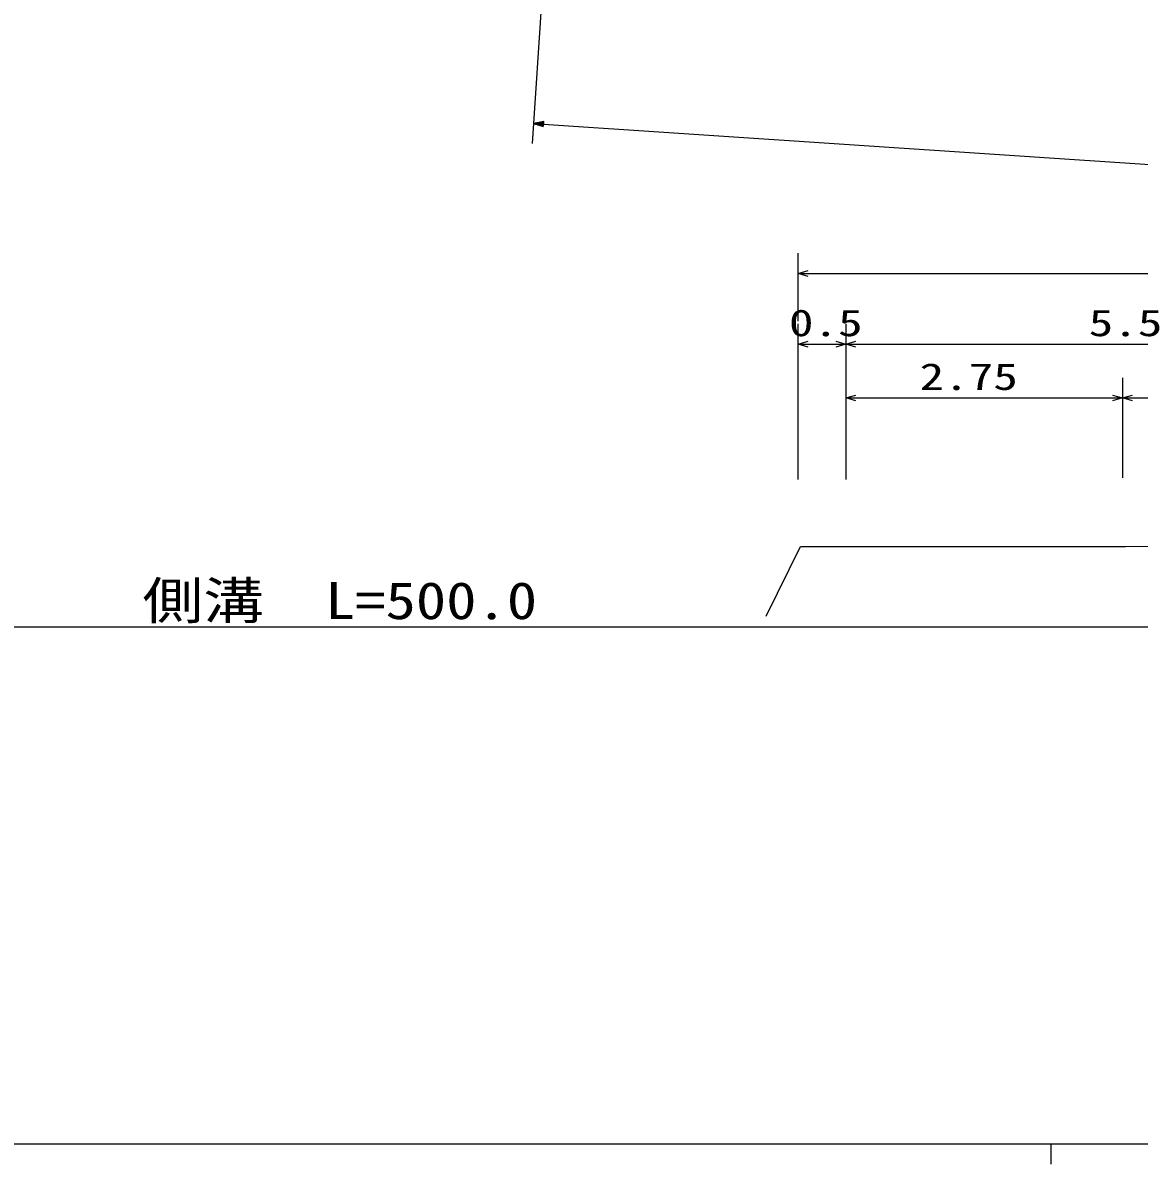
# Model space of a CAD drawing. Units: millimetres, scale not verified. Extents: x 40000 to 680000, y 20000 to 380000.
# Drawn here: x 317280 to 372365, y 204000 to 260329 of the extents above; entities that cross this region are included whole.
import ezdxf
from ezdxf.enums import TextEntityAlignment as Align

# ---------------------------------------------------------------- set-up
doc = ezdxf.new("R2010")
doc.units = ezdxf.units.MM
doc.header["$LTSCALE"] = 1000
doc.layers.add('M-BGD', color=7, linetype='Continuous', lineweight=25)
doc.layers.add('M-TTL-BAND', color=7, linetype='Continuous', lineweight=25)
doc.styles.add('ＭＳ ゴシック', font='')
doc.styles.get('ＭＳ ゴシック').set_extended_font_data('MS Gothic')

# ---------------------------------------------------------------- blocks, each defined once
blk = doc.blocks.new('BUHIN1270')
at = {"color": 7, "linetype": 'Continuous', "lineweight": 25}
blk.add_lwpolyline([(-168, 492), (0, 0), (-403, 328)], dxfattribs=at)
blk = doc.blocks.new('BUHIN1271')
at = {"color": 7, "linetype": 'Continuous', "lineweight": 25}
blk.add_lwpolyline([(168, -492), (0, 0), (403, -328)], dxfattribs=at)

msp = doc.modelspace()

# ---------------------------------------------------------------- linework, layer by layer
at = {"layer": 'M-BGD'}
for p, q in [((342999, 263250), (342407, 254367)), ((342474, 255364), (467051, 247070)), ((355538, 245605), (355538, 248957)), ((355538, 247957), (395434, 247957)), ((355538, 237793), (355538, 245468)), ((357889, 245468), (357889, 237793)), ((355538, 244468), (357889, 244468)), ((357889, 244468), (385498, 244468)), ((371542, 242813), (371542, 237869)), ((357889, 241813), (371542, 241813)), ((371542, 241813), (385498, 241813)), ((353963, 231053), (355648, 234477)), ((355648, 234477), (371697, 234487)), ((371697, 234487), (388377, 234560)), ((62056, 230512), (556866, 230512))]:
    msp.add_line(p, q, dxfattribs=at)
for points in [[(342474, 255364), (342964, 255207), (342981, 255456)], [(342576, 255358), (342947, 255421), (342936, 255246)], [(342626, 255354), (342927, 255403), (342918, 255266)], [(342677, 255351), (342907, 255386), (342901, 255286)], [(342727, 255348), (342887, 255368), (342883, 255306)]]:
    msp.add_lwpolyline(points, close=True, dxfattribs=at)
for points in [[(342525, 255361), (342967, 255438), (342953, 255226), (342526, 255361)], [(342867, 255338), (342778, 255344), (342867, 255351), (342866, 255326), (342778, 255344)], [(358389, 241669), (357889, 241813), (358389, 241955)], [(371042, 241957), (371542, 241813), (371042, 241670)], [(372042, 241669), (371542, 241813), (372042, 241955)]]:
    msp.add_lwpolyline(points, dxfattribs=at)
at = {"layer": 'M-TTL-BAND'}
for p, q in [((40000, 205000), (579000, 205000)), ((368000, 205000), (368000, 204000))]:
    msp.add_line(p, q, dxfattribs=at)

# ---------------------------------------------------------------- block references
at = {"layer": 'M-BGD', "rotation": 235.07012}
for name, p in [('BUHIN1270', (355538, 247957)), ('BUHIN1270', (355538, 244468)), ('BUHIN1271', (357889, 244468)), ('BUHIN1270', (357889, 244468))]:
    msp.add_blockref(name, p, dxfattribs=at)

# ---------------------------------------------------------------- texts
at = {"layer": 'M-BGD', "style": 'ＭＳ ゴシック'}
for s, height, width, p in [('0.5', 1320, 1.35, (355083, 244468)), ('5.5', 1320, 1.35, (369873, 244468)), ('2.75', 1320, 1.35, (361530, 241813)), ('側溝\u3000L=500.0', 1833, 1.2, (323184, 230349))]:
    msp.add_text(s, height=height, dxfattribs=dict(at, width=width)).set_placement(p, align=Align.BOTTOM_LEFT)

doc.saveas('drawing.dxf')
